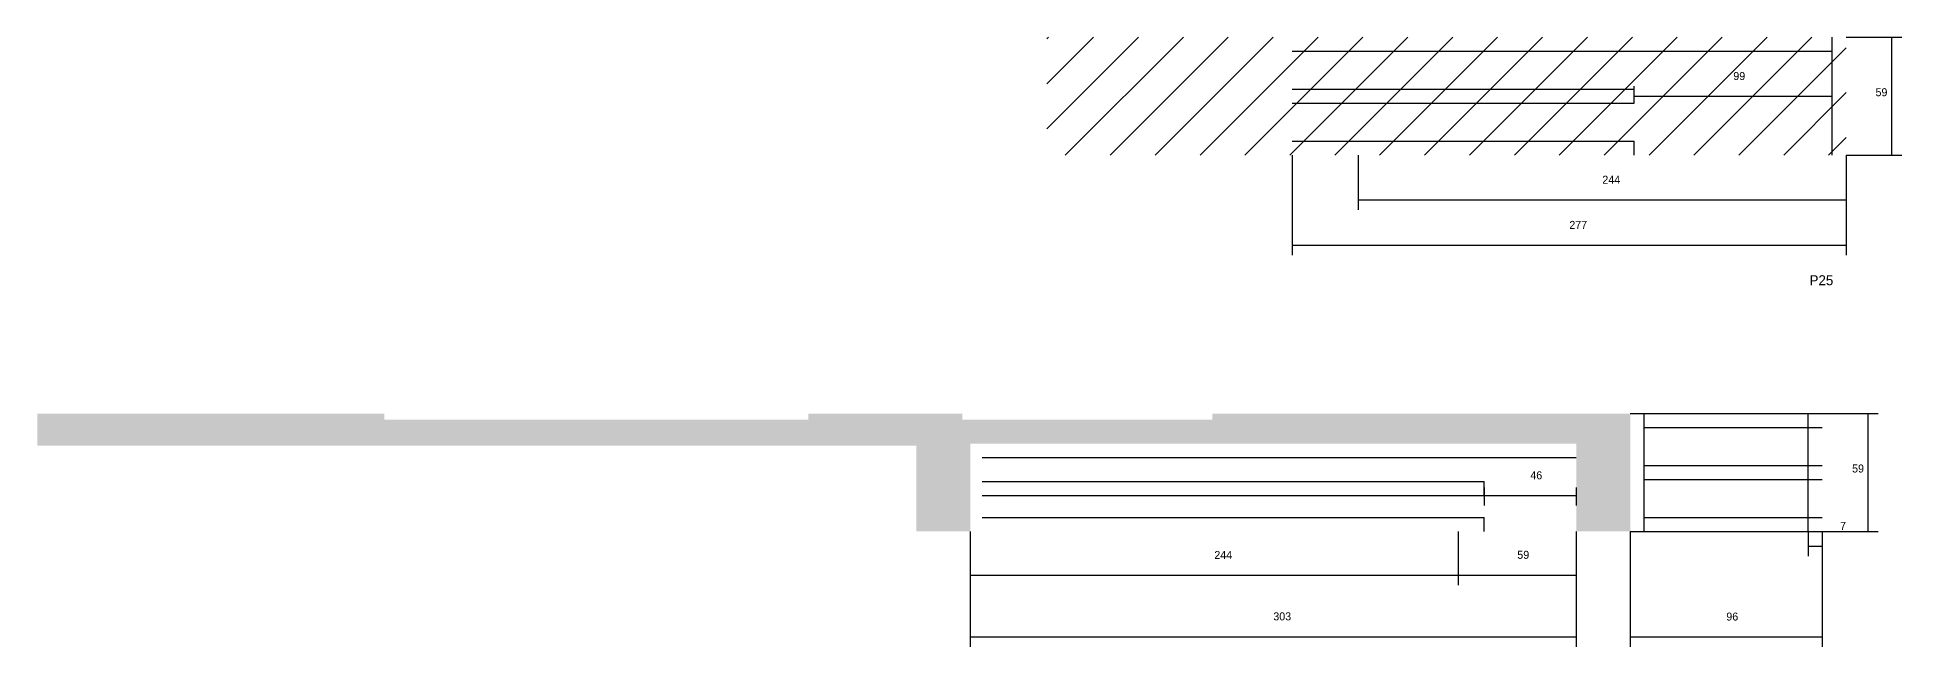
# Model space of a CAD drawing. Header units: metres. Extents: x 3489 to 5353, y 2944 to 3523.
# Drawn here: x 3489 to 4421, y 3218 to 3523 of the extents above; entities that cross this region are included whole.
import ezdxf

# ---------------------------------------------------------------- set-up
doc = ezdxf.new("R2010")
doc.units = ezdxf.units.M
for name, color, linetype in [('COTA', 241, 'Continuous'), ('NOMENCLATURA', 7, 'Continuous'), ('Painéis', 200, 'Continuous'), ('REAPROVEITAMENTO', 251, 'Continuous'), ('SARR_2.2x7', 40, 'Continuous')]:
    doc.layers.add(name, color=color, linetype=linetype)

msp = doc.modelspace()

# ---------------------------------------------------------------- hatches: boundary and pattern name
at = {"layer": 'COTA'}
h = msp.add_hatch(dxfattribs=at)
h.set_pattern_fill('AR-CONC', scale=0.03)
h.paths.add_polyline_path([(4285.1, 3327.5), (4285.1, 3327.5), (4285.1, 3327.5), (4285.1, 3334.5), (4285.1, 3334.5), (4076.1, 3334.5), (4076.1, 3334.5), (4076.1, 3331.5), (4076.1, 3331.5), (3951.1, 3331.5), (3951.1, 3331.5), (3951.1, 3334.5), (3951.1, 3334.5), (3874.1, 3334.5), (3874.1, 3334.5), (3874.1, 3331.5), (3874.1, 3331.5), (3662.1, 3331.5), (3662.1, 3331.5), (3662.1, 3334.5), (3662.1, 3334.5), (3488.6, 3334.5), (3488.6, 3334.5), (3488.6, 3318.5), (3488.6, 3318.5), (3876.1, 3318.5), (3876.1, 3318.5), (3928.1, 3318.5), (3928.1, 3318.5), (3928.1, 3275.5), (3928.1, 3275.5), (3955.1, 3275.5), (3955.1, 3275.5), (3955.1, 3319.5), (3955.1, 3319.5), (4258.1, 3319.5), (4258.1, 3319.5), (4258.1, 3275.5), (4258.1, 3275.5), (4285.1, 3275.5), (4285.1, 3275.5), (4285.1, 3327.5)])
h = msp.add_hatch(dxfattribs=at)
h.set_pattern_fill('AR-CONC', scale=0.03)
h.paths.add_polyline_path([(3906, 3287.7), (3926.8, 3303.1), (3926.8, 3303.1), (3906, 3287.7)])
at = {"layer": 'REAPROVEITAMENTO'}
h = msp.add_hatch(dxfattribs=at)
h.set_pattern_fill('ANSI31', scale=5)
h.paths.add_polyline_path([(3993.4, 3522.8), (3993.4, 3463.8), (3993.4, 3463.8), (4393.1, 3463.8), (4393.1, 3463.8), (4393.1, 3522.8), (4393.1, 3522.8), (3993.4, 3522.8)])

# ---------------------------------------------------------------- linework, layer by layer
at = {"layer": 'COTA'}
for p, q in [((4393.1, 3522.8), (4420.8, 3522.8)), ((4415.8, 3463.8), (4415.8, 3522.8)), ((4287.1, 3493.3), (4287.1, 3498.3)), ((4386.1, 3493.3), (4386.1, 3498.3)), ((4287.1, 3493.3), (4386.1, 3493.3)), ((4116.1, 3463.8), (4116.1, 3413.8)), ((4149.1, 3463.8), (4149.1, 3436.4)), ((4393.1, 3463.8), (4420.8, 3463.8)), ((4393.1, 3463.8), (4393.1, 3413.8)), ((4393.1, 3463.8), (4393.1, 3436.4)), ((4149.1, 3441.4), (4393.1, 3441.4)), ((4116.1, 3418.8), (4393.1, 3418.8)), ((4212.1, 3297.5), (4212.1, 3288.5)), ((4212.1, 3293.5), (4258.1, 3293.5)), ((4258.1, 3297.5), (4258.1, 3288.5)), ((4374.1, 3275.5), (4374.1, 3263.2)), ((4381.1, 3275.5), (4381.1, 3263.2)), ((4374.1, 3268.2), (4381.1, 3268.2))]:
    msp.add_line(p, q, dxfattribs=at)
at = {"layer": 'Painéis'}
for p, q in [((4285.1, 3334.5), (4381.1, 3334.5)), ((4381.1, 3334.5), (4409.1, 3334.5)), ((4404.1, 3275.5), (4404.1, 3334.5)), ((3955.1, 3275.5), (3955.1, 3248.6)), ((3955.1, 3275.5), (3955.1, 3217.8)), ((4199.1, 3275.5), (4199.1, 3248.6)), ((4199.1, 3275.5), (4199.1, 3248.6)), ((4258.1, 3275.5), (4258.1, 3248.6)), ((4258.1, 3275.5), (4258.1, 3217.8)), ((4285.1, 3275.5), (4381.1, 3275.5)), ((4285.1, 3275.5), (4285.1, 3217.8)), ((4381.1, 3275.5), (4381.1, 3217.8)), ((4381.1, 3275.5), (4409.1, 3275.5)), ((3955.1, 3253.6), (4199.1, 3253.6)), ((4199.1, 3253.6), (4258.1, 3253.6)), ((3955.1, 3222.8), (4258.1, 3222.8)), ((4285.1, 3222.8), (4381.1, 3222.8))]:
    msp.add_line(p, q, dxfattribs=at)
at = {"layer": 'SARR_2.2x7'}
for p, q in [((4116.1, 3515.8), (4386.1, 3515.8)), ((4386.1, 3463.8), (4386.1, 3522.8)), ((4116.1, 3496.8), (4287.1, 3496.8)), ((4287.1, 3489.8), (4287.1, 3496.8)), ((4116.1, 3489.8), (4287.1, 3489.8)), ((4116.1, 3470.8), (4287.1, 3470.8)), ((4287.1, 3463.8), (4287.1, 3470.8)), ((4292.1, 3275.5), (4292.1, 3334.5)), ((4374.1, 3275.5), (4374.1, 3334.5)), ((4292.1, 3327.5), (4381.1, 3327.5)), ((3961.1, 3312.5), (4199.1, 3312.5)), ((4199.1, 3312.5), (4258.1, 3312.5)), ((3961.1, 3300.5), (4199.1, 3300.5)), ((4199.1, 3300.5), (4212.1, 3300.5)), ((4212.1, 3293.5), (4212.1, 3300.5)), ((4292.1, 3308.5), (4381.1, 3308.5)), ((4292.1, 3301.5), (4381.1, 3301.5)), ((3961.1, 3293.5), (4199.1, 3293.5)), ((4199.1, 3293.5), (4212.1, 3293.5)), ((3961.1, 3282.5), (4199.1, 3282.5)), ((4199.1, 3282.5), (4212.1, 3282.5)), ((4212.1, 3275.5), (4212.1, 3282.5)), ((4292.1, 3282.5), (4381.1, 3282.5))]:
    msp.add_line(p, q, dxfattribs=at)

# ---------------------------------------------------------------- texts
at = {"layer": 'COTA'}
for s, p in [('99', (4336.6, 3501.4)), ('59', (4407.7, 3493.3)), ('244', (4271.1, 3449.5)), ('277', (4254.6, 3426.9)), ('46', (4235.1, 3301.6)), ('7', (4390, 3276.3))]:
    msp.add_text(s, height=4, dxfattribs=at).set_placement(p)
at = {"layer": 'NOMENCLATURA'}
msp.add_text('P25', height=5, dxfattribs=at).set_placement((4374.7, 3398.7))
at = {"layer": 'Painéis'}
for s, p in [('59', (4396, 3305)), ('244', (4077.1, 3261.7)), ('59', (4228.6, 3261.8)), ('303', (4106.6, 3231)), ('96', (4333.1, 3230.9))]:
    msp.add_text(s, height=4, dxfattribs=at).set_placement(p)

doc.saveas('drawing.dxf')
